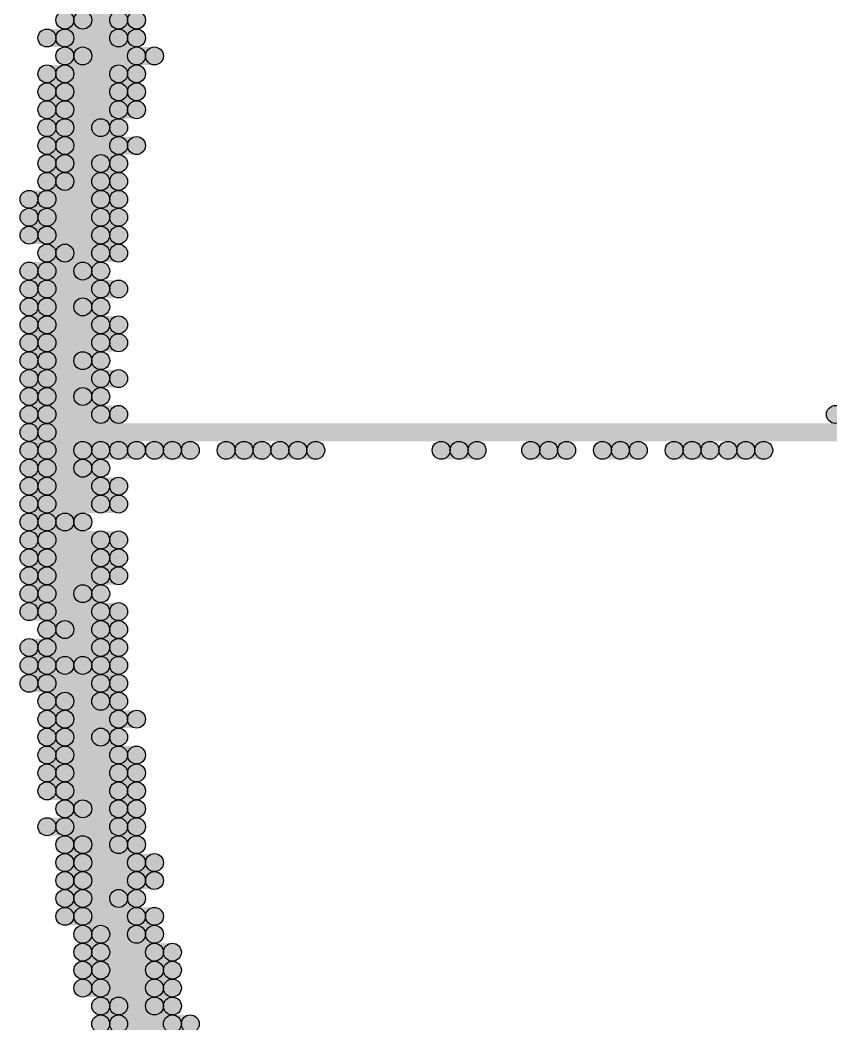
# Model space of a CAD drawing. Header units: millimetres. Extents: x 0 to 137, y 0 to 37.
# Drawn here: x 127.089 to 128.238, y 4.877 to 6.299 of the extents above; entities that cross this region are included whole.
import ezdxf

# ---------------------------------------------------------------- set-up
doc = ezdxf.new("R2010")
doc.units = ezdxf.units.MM
doc.layers.add('TopLayer', color=1, linetype='Continuous')
doc.layers.add('TopSolder', color=216, linetype='Continuous')

msp = doc.modelspace()

# ---------------------------------------------------------------- hatches: boundary and pattern name
at = {"layer": 'TopLayer'}
h = msp.add_hatch(color=1, dxfattribs=at)
edge = h.paths.add_edge_path()
edge.add_arc((127.1778, 6.2992), 0.0127, 0, 360)
for points in [[(127.1778, 6.2865), (127.1778, 6.3119), (127.254, 6.3119), (127.254, 6.2865)], [(127.1524, 6.2611), (127.1524, 6.2865), (127.254, 6.2865), (127.254, 6.2611)], [(127.1778, 6.2357), (127.1778, 6.2611), (127.2794, 6.2611), (127.2794, 6.2357)], [(127.1524, 6.2103), (127.1524, 6.2357), (127.254, 6.2357), (127.254, 6.2103)], [(127.1524, 6.1849), (127.1524, 6.2103), (127.254, 6.2103), (127.254, 6.1849)], [(127.1524, 6.1595), (127.1524, 6.1849), (127.254, 6.1849), (127.254, 6.1595)], [(127.1524, 6.1341), (127.1524, 6.1595), (127.2286, 6.1595), (127.2286, 6.1341)], [(127.1524, 6.1087), (127.1524, 6.1341), (127.254, 6.1341), (127.254, 6.1087)], [(127.1524, 6.0833), (127.1524, 6.1087), (127.2286, 6.1087), (127.2286, 6.0833)], [(127.1524, 6.0579), (127.1524, 6.0833), (127.2286, 6.0833), (127.2286, 6.0579)], [(127.127, 6.0325), (127.127, 6.0579), (127.2286, 6.0579), (127.2286, 6.0325)], [(127.127, 6.0071), (127.127, 6.0325), (127.2286, 6.0325), (127.2286, 6.0071)], [(127.127, 5.9817), (127.127, 6.0071), (127.2286, 6.0071), (127.2286, 5.9817)], [(127.1524, 5.9563), (127.1524, 5.9817), (127.2286, 5.9817), (127.2286, 5.9563)], [(127.127, 5.9309), (127.127, 5.9563), (127.2032, 5.9563), (127.2032, 5.9309)], [(127.127, 5.9055), (127.127, 5.9309), (127.2286, 5.9309), (127.2286, 5.9055)], [(127.127, 5.8801), (127.127, 5.9055), (127.2032, 5.9055), (127.2032, 5.8801)], [(127.127, 5.8547), (127.127, 5.8801), (127.2286, 5.8801), (127.2286, 5.8547)], [(127.127, 5.8293), (127.127, 5.8547), (127.2286, 5.8547), (127.2286, 5.8293)], [(127.127, 5.8039), (127.127, 5.8293), (127.2032, 5.8293), (127.2032, 5.8039)], [(127.127, 5.7785), (127.127, 5.8039), (127.2286, 5.8039), (127.2286, 5.7785)], [(127.127, 5.7531), (127.127, 5.7785), (127.2032, 5.7785), (127.2032, 5.7531)], [(127.127, 5.7277), (127.127, 5.7531), (127.2286, 5.7531), (127.2286, 5.7277)], [(127.127, 5.7023), (127.127, 5.7277), (128.6764, 5.7277), (128.6764, 5.7023)], [(127.127, 5.6769), (127.127, 5.7023), (127.2032, 5.7023), (127.2032, 5.6769)], [(127.2286, 5.6769), (127.2286, 5.7023), (127.254, 5.7023), (127.254, 5.6769)], [(127.3048, 5.6769), (127.3048, 5.7023), (127.3302, 5.7023), (127.3302, 5.6769)], [(127.4064, 5.6769), (127.4064, 5.7023), (127.4318, 5.7023), (127.4318, 5.6769)], [(127.4826, 5.6769), (127.4826, 5.7023), (127.508, 5.7023), (127.508, 5.6769)], [(127.7112, 5.6769), (127.7112, 5.7023), (127.7366, 5.7023), (127.7366, 5.6769)], [(127.8382, 5.6769), (127.8382, 5.7023), (127.8636, 5.7023), (127.8636, 5.6769)], [(127.9398, 5.6769), (127.9398, 5.7023), (127.9652, 5.7023), (127.9652, 5.6769)], [(128.0414, 5.6769), (128.0414, 5.7023), (128.0668, 5.7023), (128.0668, 5.6769)], [(128.1176, 5.6769), (128.1176, 5.7023), (128.143, 5.7023), (128.143, 5.6769)], [(127.127, 5.6515), (127.127, 5.6769), (127.2032, 5.6769), (127.2032, 5.6515)], [(127.127, 5.6261), (127.127, 5.6515), (127.2286, 5.6515), (127.2286, 5.6261)], [(127.127, 5.6007), (127.127, 5.6261), (127.2286, 5.6261), (127.2286, 5.6007)], [(127.127, 5.5753), (127.127, 5.6007), (127.1778, 5.6007), (127.1778, 5.5753)], [(127.127, 5.5499), (127.127, 5.5753), (127.2286, 5.5753), (127.2286, 5.5499)], [(127.127, 5.5245), (127.127, 5.5499), (127.2286, 5.5499), (127.2286, 5.5245)], [(127.127, 5.4991), (127.127, 5.5245), (127.2286, 5.5245), (127.2286, 5.4991)], [(127.127, 5.4737), (127.127, 5.4991), (127.2032, 5.4991), (127.2032, 5.4737)], [(127.127, 5.4483), (127.127, 5.4737), (127.2286, 5.4737), (127.2286, 5.4483)], [(127.1524, 5.4229), (127.1524, 5.4483), (127.2286, 5.4483), (127.2286, 5.4229)], [(127.127, 5.3975), (127.127, 5.4229), (127.2286, 5.4229), (127.2286, 5.3975)], [(127.127, 5.3721), (127.127, 5.3975), (127.1524, 5.3975), (127.1524, 5.3721)], [(127.1778, 5.3721), (127.1778, 5.3975), (127.2286, 5.3975), (127.2286, 5.3721)], [(127.127, 5.3467), (127.127, 5.3721), (127.2286, 5.3721), (127.2286, 5.3467)], [(127.1524, 5.3213), (127.1524, 5.3467), (127.2286, 5.3467), (127.2286, 5.3213)], [(127.1524, 5.2959), (127.1524, 5.3213), (127.254, 5.3213), (127.254, 5.2959)], [(127.1524, 5.2705), (127.1524, 5.2959), (127.2286, 5.2959), (127.2286, 5.2705)], [(127.1524, 5.2451), (127.1524, 5.2705), (127.254, 5.2705), (127.254, 5.2451)], [(127.1524, 5.2197), (127.1524, 5.2451), (127.254, 5.2451), (127.254, 5.2197)], [(127.1524, 5.1943), (127.1524, 5.2197), (127.254, 5.2197), (127.254, 5.1943)], [(127.1778, 5.1689), (127.1778, 5.1943), (127.254, 5.1943), (127.254, 5.1689)], [(127.1524, 5.1435), (127.1524, 5.1689), (127.254, 5.1689), (127.254, 5.1435)], [(127.1778, 5.1181), (127.1778, 5.1435), (127.254, 5.1435), (127.254, 5.1181)], [(127.1778, 5.0927), (127.1778, 5.1181), (127.2794, 5.1181), (127.2794, 5.0927)], [(127.1778, 5.0673), (127.1778, 5.0927), (127.2794, 5.0927), (127.2794, 5.0673)], [(127.1778, 5.0419), (127.1778, 5.0673), (127.254, 5.0673), (127.254, 5.0419)], [(127.1778, 5.0165), (127.1778, 5.0419), (127.2794, 5.0419), (127.2794, 5.0165)], [(127.2032, 4.9911), (127.2032, 5.0165), (127.2794, 5.0165), (127.2794, 4.9911)], [(127.2032, 4.9657), (127.2032, 4.9911), (127.3048, 4.9911), (127.3048, 4.9657)], [(127.2032, 4.9403), (127.2032, 4.9657), (127.3048, 4.9657), (127.3048, 4.9403)], [(127.2032, 4.9149), (127.2032, 4.9403), (127.3048, 4.9403), (127.3048, 4.9149)], [(127.2286, 4.8895), (127.2286, 4.9149), (127.3048, 4.9149), (127.3048, 4.8895)], [(127.2286, 4.8641), (127.2286, 4.8895), (127.3302, 4.8895), (127.3302, 4.8641)]]:
    msp.add_hatch(color=1, dxfattribs=at).paths.add_polyline_path(points)
h = msp.add_hatch(color=1, dxfattribs=at)
edge = h.paths.add_edge_path()
edge.add_arc((127.254, 6.2992), 0.0127, 0, 360)
h = msp.add_hatch(color=1, dxfattribs=at)
edge = h.paths.add_edge_path()
edge.add_arc((127.1524, 6.2738), 0.0127, 0, 360)
h = msp.add_hatch(color=1, dxfattribs=at)
edge = h.paths.add_edge_path()
edge.add_arc((127.254, 6.2738), 0.0127, 0, 360)
h = msp.add_hatch(color=1, dxfattribs=at)
edge = h.paths.add_edge_path()
edge.add_arc((127.1778, 6.2484), 0.0127, 0, 360)
h = msp.add_hatch(color=1, dxfattribs=at)
edge = h.paths.add_edge_path()
edge.add_arc((127.2794, 6.2484), 0.0127, 0, 360)
h = msp.add_hatch(color=1, dxfattribs=at)
edge = h.paths.add_edge_path()
edge.add_arc((127.1524, 6.223), 0.0127, 0, 360)
h = msp.add_hatch(color=1, dxfattribs=at)
edge = h.paths.add_edge_path()
edge.add_arc((127.254, 6.223), 0.0127, 0, 360)
h = msp.add_hatch(color=1, dxfattribs=at)
edge = h.paths.add_edge_path()
edge.add_arc((127.1524, 6.1976), 0.0127, 0, 360)
h = msp.add_hatch(color=1, dxfattribs=at)
edge = h.paths.add_edge_path()
edge.add_arc((127.254, 6.1976), 0.0127, 0, 360)
h = msp.add_hatch(color=1, dxfattribs=at)
edge = h.paths.add_edge_path()
edge.add_arc((127.1524, 6.1722), 0.0127, 0, 360)
h = msp.add_hatch(color=1, dxfattribs=at)
edge = h.paths.add_edge_path()
edge.add_arc((127.254, 6.1722), 0.0127, 0, 360)
h = msp.add_hatch(color=1, dxfattribs=at)
edge = h.paths.add_edge_path()
edge.add_arc((127.1524, 6.1468), 0.0127, 0, 360)
h = msp.add_hatch(color=1, dxfattribs=at)
edge = h.paths.add_edge_path()
edge.add_arc((127.2286, 6.1468), 0.0127, 0, 360)
h = msp.add_hatch(color=1, dxfattribs=at)
edge = h.paths.add_edge_path()
edge.add_arc((127.1524, 6.1214), 0.0127, 0, 360)
h = msp.add_hatch(color=1, dxfattribs=at)
edge = h.paths.add_edge_path()
edge.add_arc((127.254, 6.1214), 0.0127, 0, 360)
h = msp.add_hatch(color=1, dxfattribs=at)
edge = h.paths.add_edge_path()
edge.add_arc((127.1524, 6.096), 0.0127, 0, 360)
h = msp.add_hatch(color=1, dxfattribs=at)
edge = h.paths.add_edge_path()
edge.add_arc((127.2286, 6.096), 0.0127, 0, 360)
h = msp.add_hatch(color=1, dxfattribs=at)
edge = h.paths.add_edge_path()
edge.add_arc((127.1524, 6.0706), 0.0127, 0, 360)
h = msp.add_hatch(color=1, dxfattribs=at)
edge = h.paths.add_edge_path()
edge.add_arc((127.2286, 6.0706), 0.0127, 0, 360)
h = msp.add_hatch(color=1, dxfattribs=at)
edge = h.paths.add_edge_path()
edge.add_arc((127.127, 6.0452), 0.0127, 0, 360)
h = msp.add_hatch(color=1, dxfattribs=at)
edge = h.paths.add_edge_path()
edge.add_arc((127.2286, 6.0452), 0.0127, 0, 360)
h = msp.add_hatch(color=1, dxfattribs=at)
edge = h.paths.add_edge_path()
edge.add_arc((127.127, 6.0198), 0.0127, 0, 360)
h = msp.add_hatch(color=1, dxfattribs=at)
edge = h.paths.add_edge_path()
edge.add_arc((127.2286, 6.0198), 0.0127, 0, 360)
h = msp.add_hatch(color=1, dxfattribs=at)
edge = h.paths.add_edge_path()
edge.add_arc((127.127, 5.9944), 0.0127, 0, 360)
h = msp.add_hatch(color=1, dxfattribs=at)
edge = h.paths.add_edge_path()
edge.add_arc((127.2286, 5.9944), 0.0127, 0, 360)
h = msp.add_hatch(color=1, dxfattribs=at)
edge = h.paths.add_edge_path()
edge.add_arc((127.1524, 5.969), 0.0127, 0, 360)
h = msp.add_hatch(color=1, dxfattribs=at)
edge = h.paths.add_edge_path()
edge.add_arc((127.2286, 5.969), 0.0127, 0, 360)
h = msp.add_hatch(color=1, dxfattribs=at)
edge = h.paths.add_edge_path()
edge.add_arc((127.127, 5.9436), 0.0127, 0, 360)
h = msp.add_hatch(color=1, dxfattribs=at)
edge = h.paths.add_edge_path()
edge.add_arc((127.2032, 5.9436), 0.0127, 0, 360)
h = msp.add_hatch(color=1, dxfattribs=at)
edge = h.paths.add_edge_path()
edge.add_arc((127.127, 5.9182), 0.0127, 0, 360)
h = msp.add_hatch(color=1, dxfattribs=at)
edge = h.paths.add_edge_path()
edge.add_arc((127.2286, 5.9182), 0.0127, 0, 360)
h = msp.add_hatch(color=1, dxfattribs=at)
edge = h.paths.add_edge_path()
edge.add_arc((127.127, 5.8928), 0.0127, 0, 360)
h = msp.add_hatch(color=1, dxfattribs=at)
edge = h.paths.add_edge_path()
edge.add_arc((127.2032, 5.8928), 0.0127, 0, 360)
h = msp.add_hatch(color=1, dxfattribs=at)
edge = h.paths.add_edge_path()
edge.add_arc((127.127, 5.8674), 0.0127, 0, 360)
h = msp.add_hatch(color=1, dxfattribs=at)
edge = h.paths.add_edge_path()
edge.add_arc((127.2286, 5.8674), 0.0127, 0, 360)
h = msp.add_hatch(color=1, dxfattribs=at)
edge = h.paths.add_edge_path()
edge.add_arc((127.127, 5.842), 0.0127, 0, 360)
h = msp.add_hatch(color=1, dxfattribs=at)
edge = h.paths.add_edge_path()
edge.add_arc((127.2286, 5.842), 0.0127, 0, 360)
h = msp.add_hatch(color=1, dxfattribs=at)
edge = h.paths.add_edge_path()
edge.add_arc((127.127, 5.8166), 0.0127, 0, 360)
h = msp.add_hatch(color=1, dxfattribs=at)
edge = h.paths.add_edge_path()
edge.add_arc((127.2032, 5.8166), 0.0127, 0, 360)
h = msp.add_hatch(color=1, dxfattribs=at)
edge = h.paths.add_edge_path()
edge.add_arc((127.127, 5.7912), 0.0127, 0, 360)
h = msp.add_hatch(color=1, dxfattribs=at)
edge = h.paths.add_edge_path()
edge.add_arc((127.2286, 5.7912), 0.0127, 0, 360)
h = msp.add_hatch(color=1, dxfattribs=at)
edge = h.paths.add_edge_path()
edge.add_arc((127.127, 5.7658), 0.0127, 0, 360)
h = msp.add_hatch(color=1, dxfattribs=at)
edge = h.paths.add_edge_path()
edge.add_arc((127.2032, 5.7658), 0.0127, 0, 360)
h = msp.add_hatch(color=1, dxfattribs=at)
edge = h.paths.add_edge_path()
edge.add_arc((127.127, 5.7404), 0.0127, 0, 360)
h = msp.add_hatch(color=1, dxfattribs=at)
edge = h.paths.add_edge_path()
edge.add_arc((127.2286, 5.7404), 0.0127, 0, 360)
h = msp.add_hatch(color=1, dxfattribs=at)
edge = h.paths.add_edge_path()
edge.add_arc((127.127, 5.715), 0.0127, 0, 360)
h = msp.add_hatch(color=1, dxfattribs=at)
edge = h.paths.add_edge_path()
edge.add_arc((127.127, 5.6896), 0.0127, 0, 360)
h = msp.add_hatch(color=1, dxfattribs=at)
edge = h.paths.add_edge_path()
edge.add_arc((127.2032, 5.6896), 0.0127, 0, 360)
h = msp.add_hatch(color=1, dxfattribs=at)
edge = h.paths.add_edge_path()
edge.add_arc((127.2286, 5.6896), 0.0127, 0, 360)
h = msp.add_hatch(color=1, dxfattribs=at)
edge = h.paths.add_edge_path()
edge.add_arc((127.254, 5.6896), 0.0127, 0, 360)
h = msp.add_hatch(color=1, dxfattribs=at)
edge = h.paths.add_edge_path()
edge.add_arc((127.3048, 5.6896), 0.0127, 0, 360)
h = msp.add_hatch(color=1, dxfattribs=at)
edge = h.paths.add_edge_path()
edge.add_arc((127.3302, 5.6896), 0.0127, 0, 360)
h = msp.add_hatch(color=1, dxfattribs=at)
edge = h.paths.add_edge_path()
edge.add_arc((127.4064, 5.6896), 0.0127, 0, 360)
h = msp.add_hatch(color=1, dxfattribs=at)
edge = h.paths.add_edge_path()
edge.add_arc((127.4318, 5.6896), 0.0127, 0, 360)
h = msp.add_hatch(color=1, dxfattribs=at)
edge = h.paths.add_edge_path()
edge.add_arc((127.4826, 5.6896), 0.0127, 0, 360)
h = msp.add_hatch(color=1, dxfattribs=at)
edge = h.paths.add_edge_path()
edge.add_arc((127.508, 5.6896), 0.0127, 0, 360)
h = msp.add_hatch(color=1, dxfattribs=at)
edge = h.paths.add_edge_path()
edge.add_arc((127.7112, 5.6896), 0.0127, 0, 360)
h = msp.add_hatch(color=1, dxfattribs=at)
edge = h.paths.add_edge_path()
edge.add_arc((127.7366, 5.6896), 0.0127, 0, 360)
h = msp.add_hatch(color=1, dxfattribs=at)
edge = h.paths.add_edge_path()
edge.add_arc((127.8382, 5.6896), 0.0127, 0, 360)
h = msp.add_hatch(color=1, dxfattribs=at)
edge = h.paths.add_edge_path()
edge.add_arc((127.8636, 5.6896), 0.0127, 0, 360)
h = msp.add_hatch(color=1, dxfattribs=at)
edge = h.paths.add_edge_path()
edge.add_arc((127.9398, 5.6896), 0.0127, 0, 360)
h = msp.add_hatch(color=1, dxfattribs=at)
edge = h.paths.add_edge_path()
edge.add_arc((127.9652, 5.6896), 0.0127, 0, 360)
h = msp.add_hatch(color=1, dxfattribs=at)
edge = h.paths.add_edge_path()
edge.add_arc((128.0414, 5.6896), 0.0127, 0, 360)
h = msp.add_hatch(color=1, dxfattribs=at)
edge = h.paths.add_edge_path()
edge.add_arc((128.0668, 5.6896), 0.0127, 0, 360)
h = msp.add_hatch(color=1, dxfattribs=at)
edge = h.paths.add_edge_path()
edge.add_arc((128.1176, 5.6896), 0.0127, 0, 360)
h = msp.add_hatch(color=1, dxfattribs=at)
edge = h.paths.add_edge_path()
edge.add_arc((128.143, 5.6896), 0.0127, 0, 360)
h = msp.add_hatch(color=1, dxfattribs=at)
edge = h.paths.add_edge_path()
edge.add_arc((127.127, 5.6642), 0.0127, 0, 360)
h = msp.add_hatch(color=1, dxfattribs=at)
edge = h.paths.add_edge_path()
edge.add_arc((127.2032, 5.6642), 0.0127, 0, 360)
h = msp.add_hatch(color=1, dxfattribs=at)
edge = h.paths.add_edge_path()
edge.add_arc((127.127, 5.6388), 0.0127, 0, 360)
h = msp.add_hatch(color=1, dxfattribs=at)
edge = h.paths.add_edge_path()
edge.add_arc((127.2286, 5.6388), 0.0127, 0, 360)
h = msp.add_hatch(color=1, dxfattribs=at)
edge = h.paths.add_edge_path()
edge.add_arc((127.127, 5.6134), 0.0127, 0, 360)
h = msp.add_hatch(color=1, dxfattribs=at)
edge = h.paths.add_edge_path()
edge.add_arc((127.2286, 5.6134), 0.0127, 0, 360)
h = msp.add_hatch(color=1, dxfattribs=at)
edge = h.paths.add_edge_path()
edge.add_arc((127.127, 5.588), 0.0127, 0, 360)
h = msp.add_hatch(color=1, dxfattribs=at)
edge = h.paths.add_edge_path()
edge.add_arc((127.1778, 5.588), 0.0127, 0, 360)
h = msp.add_hatch(color=1, dxfattribs=at)
edge = h.paths.add_edge_path()
edge.add_arc((127.127, 5.5626), 0.0127, 0, 360)
h = msp.add_hatch(color=1, dxfattribs=at)
edge = h.paths.add_edge_path()
edge.add_arc((127.2286, 5.5626), 0.0127, 0, 360)
h = msp.add_hatch(color=1, dxfattribs=at)
edge = h.paths.add_edge_path()
edge.add_arc((127.127, 5.5372), 0.0127, 0, 360)
h = msp.add_hatch(color=1, dxfattribs=at)
edge = h.paths.add_edge_path()
edge.add_arc((127.2286, 5.5372), 0.0127, 0, 360)
h = msp.add_hatch(color=1, dxfattribs=at)
edge = h.paths.add_edge_path()
edge.add_arc((127.127, 5.5118), 0.0127, 0, 360)
h = msp.add_hatch(color=1, dxfattribs=at)
edge = h.paths.add_edge_path()
edge.add_arc((127.2286, 5.5118), 0.0127, 0, 360)
h = msp.add_hatch(color=1, dxfattribs=at)
edge = h.paths.add_edge_path()
edge.add_arc((127.127, 5.4864), 0.0127, 0, 360)
h = msp.add_hatch(color=1, dxfattribs=at)
edge = h.paths.add_edge_path()
edge.add_arc((127.2032, 5.4864), 0.0127, 0, 360)
h = msp.add_hatch(color=1, dxfattribs=at)
edge = h.paths.add_edge_path()
edge.add_arc((127.127, 5.461), 0.0127, 0, 360)
h = msp.add_hatch(color=1, dxfattribs=at)
edge = h.paths.add_edge_path()
edge.add_arc((127.2286, 5.461), 0.0127, 0, 360)
h = msp.add_hatch(color=1, dxfattribs=at)
edge = h.paths.add_edge_path()
edge.add_arc((127.1524, 5.4356), 0.0127, 0, 360)
h = msp.add_hatch(color=1, dxfattribs=at)
edge = h.paths.add_edge_path()
edge.add_arc((127.2286, 5.4356), 0.0127, 0, 360)
h = msp.add_hatch(color=1, dxfattribs=at)
edge = h.paths.add_edge_path()
edge.add_arc((127.127, 5.4102), 0.0127, 0, 360)
h = msp.add_hatch(color=1, dxfattribs=at)
edge = h.paths.add_edge_path()
edge.add_arc((127.2286, 5.4102), 0.0127, 0, 360)
h = msp.add_hatch(color=1, dxfattribs=at)
edge = h.paths.add_edge_path()
edge.add_arc((127.127, 5.3848), 0.0127, 0, 360)
h = msp.add_hatch(color=1, dxfattribs=at)
edge = h.paths.add_edge_path()
edge.add_arc((127.1524, 5.3848), 0.0127, 0, 360)
h = msp.add_hatch(color=1, dxfattribs=at)
edge = h.paths.add_edge_path()
edge.add_arc((127.1778, 5.3848), 0.0127, 0, 360)
h = msp.add_hatch(color=1, dxfattribs=at)
edge = h.paths.add_edge_path()
edge.add_arc((127.2286, 5.3848), 0.0127, 0, 360)
h = msp.add_hatch(color=1, dxfattribs=at)
edge = h.paths.add_edge_path()
edge.add_arc((127.127, 5.3594), 0.0127, 0, 360)
h = msp.add_hatch(color=1, dxfattribs=at)
edge = h.paths.add_edge_path()
edge.add_arc((127.2286, 5.3594), 0.0127, 0, 360)
h = msp.add_hatch(color=1, dxfattribs=at)
edge = h.paths.add_edge_path()
edge.add_arc((127.1524, 5.334), 0.0127, 0, 360)
h = msp.add_hatch(color=1, dxfattribs=at)
edge = h.paths.add_edge_path()
edge.add_arc((127.2286, 5.334), 0.0127, 0, 360)
h = msp.add_hatch(color=1, dxfattribs=at)
edge = h.paths.add_edge_path()
edge.add_arc((127.1524, 5.3086), 0.0127, 0, 360)
h = msp.add_hatch(color=1, dxfattribs=at)
edge = h.paths.add_edge_path()
edge.add_arc((127.254, 5.3086), 0.0127, 0, 360)
h = msp.add_hatch(color=1, dxfattribs=at)
edge = h.paths.add_edge_path()
edge.add_arc((127.1524, 5.2832), 0.0127, 0, 360)
h = msp.add_hatch(color=1, dxfattribs=at)
edge = h.paths.add_edge_path()
edge.add_arc((127.2286, 5.2832), 0.0127, 0, 360)
h = msp.add_hatch(color=1, dxfattribs=at)
edge = h.paths.add_edge_path()
edge.add_arc((127.1524, 5.2578), 0.0127, 0, 360)
h = msp.add_hatch(color=1, dxfattribs=at)
edge = h.paths.add_edge_path()
edge.add_arc((127.254, 5.2578), 0.0127, 0, 360)
h = msp.add_hatch(color=1, dxfattribs=at)
edge = h.paths.add_edge_path()
edge.add_arc((127.1524, 5.2324), 0.0127, 0, 360)
h = msp.add_hatch(color=1, dxfattribs=at)
edge = h.paths.add_edge_path()
edge.add_arc((127.254, 5.2324), 0.0127, 0, 360)
h = msp.add_hatch(color=1, dxfattribs=at)
edge = h.paths.add_edge_path()
edge.add_arc((127.1524, 5.207), 0.0127, 0, 360)
h = msp.add_hatch(color=1, dxfattribs=at)
edge = h.paths.add_edge_path()
edge.add_arc((127.254, 5.207), 0.0127, 0, 360)
h = msp.add_hatch(color=1, dxfattribs=at)
edge = h.paths.add_edge_path()
edge.add_arc((127.1778, 5.1816), 0.0127, 0, 360)
h = msp.add_hatch(color=1, dxfattribs=at)
edge = h.paths.add_edge_path()
edge.add_arc((127.254, 5.1816), 0.0127, 0, 360)
h = msp.add_hatch(color=1, dxfattribs=at)
edge = h.paths.add_edge_path()
edge.add_arc((127.1524, 5.1562), 0.0127, 0, 360)
h = msp.add_hatch(color=1, dxfattribs=at)
edge = h.paths.add_edge_path()
edge.add_arc((127.254, 5.1562), 0.0127, 0, 360)
h = msp.add_hatch(color=1, dxfattribs=at)
edge = h.paths.add_edge_path()
edge.add_arc((127.1778, 5.1308), 0.0127, 0, 360)
h = msp.add_hatch(color=1, dxfattribs=at)
edge = h.paths.add_edge_path()
edge.add_arc((127.254, 5.1308), 0.0127, 0, 360)
h = msp.add_hatch(color=1, dxfattribs=at)
edge = h.paths.add_edge_path()
edge.add_arc((127.1778, 5.1054), 0.0127, 0, 360)
h = msp.add_hatch(color=1, dxfattribs=at)
edge = h.paths.add_edge_path()
edge.add_arc((127.2794, 5.1054), 0.0127, 0, 360)
h = msp.add_hatch(color=1, dxfattribs=at)
edge = h.paths.add_edge_path()
edge.add_arc((127.1778, 5.08), 0.0127, 0, 360)
h = msp.add_hatch(color=1, dxfattribs=at)
edge = h.paths.add_edge_path()
edge.add_arc((127.2794, 5.08), 0.0127, 0, 360)
h = msp.add_hatch(color=1, dxfattribs=at)
edge = h.paths.add_edge_path()
edge.add_arc((127.1778, 5.0546), 0.0127, 0, 360)
h = msp.add_hatch(color=1, dxfattribs=at)
edge = h.paths.add_edge_path()
edge.add_arc((127.254, 5.0546), 0.0127, 0, 360)
h = msp.add_hatch(color=1, dxfattribs=at)
edge = h.paths.add_edge_path()
edge.add_arc((127.1778, 5.0292), 0.0127, 0, 360)
h = msp.add_hatch(color=1, dxfattribs=at)
edge = h.paths.add_edge_path()
edge.add_arc((127.2794, 5.0292), 0.0127, 0, 360)
h = msp.add_hatch(color=1, dxfattribs=at)
edge = h.paths.add_edge_path()
edge.add_arc((127.2032, 5.0038), 0.0127, 0, 360)
h = msp.add_hatch(color=1, dxfattribs=at)
edge = h.paths.add_edge_path()
edge.add_arc((127.2794, 5.0038), 0.0127, 0, 360)
h = msp.add_hatch(color=1, dxfattribs=at)
edge = h.paths.add_edge_path()
edge.add_arc((127.2032, 4.9784), 0.0127, 0, 360)
h = msp.add_hatch(color=1, dxfattribs=at)
edge = h.paths.add_edge_path()
edge.add_arc((127.3048, 4.9784), 0.0127, 0, 360)
h = msp.add_hatch(color=1, dxfattribs=at)
edge = h.paths.add_edge_path()
edge.add_arc((127.2032, 4.953), 0.0127, 0, 360)
h = msp.add_hatch(color=1, dxfattribs=at)
edge = h.paths.add_edge_path()
edge.add_arc((127.3048, 4.953), 0.0127, 0, 360)
h = msp.add_hatch(color=1, dxfattribs=at)
edge = h.paths.add_edge_path()
edge.add_arc((127.2032, 4.9276), 0.0127, 0, 360)
h = msp.add_hatch(color=1, dxfattribs=at)
edge = h.paths.add_edge_path()
edge.add_arc((127.3048, 4.9276), 0.0127, 0, 360)
h = msp.add_hatch(color=1, dxfattribs=at)
edge = h.paths.add_edge_path()
edge.add_arc((127.2286, 4.9022), 0.0127, 0, 360)
h = msp.add_hatch(color=1, dxfattribs=at)
edge = h.paths.add_edge_path()
edge.add_arc((127.3048, 4.9022), 0.0127, 0, 360)
h = msp.add_hatch(color=1, dxfattribs=at)
edge = h.paths.add_edge_path()
edge.add_arc((127.2286, 4.8768), 0.0127, 0, 360)
h = msp.add_hatch(color=1, dxfattribs=at)
edge = h.paths.add_edge_path()
edge.add_arc((127.3302, 4.8768), 0.0127, 0, 360)
at = {"layer": 'TopSolder'}
h = msp.add_hatch(color=216, dxfattribs=at)
edge = h.paths.add_edge_path()
edge.add_arc((127.1524, 6.2992), 0.0127, 0, 360)
for points in [[(127.1524, 6.2865), (127.1524, 6.3119), (127.2286, 6.3119), (127.2286, 6.2865)], [(127.127, 6.2611), (127.127, 6.2865), (127.2286, 6.2865), (127.2286, 6.2611)], [(127.1524, 6.2357), (127.1524, 6.2611), (127.254, 6.2611), (127.254, 6.2357)], [(127.127, 6.2103), (127.127, 6.2357), (127.2286, 6.2357), (127.2286, 6.2103)], [(127.127, 6.1849), (127.127, 6.2103), (127.2286, 6.2103), (127.2286, 6.1849)], [(127.127, 6.1595), (127.127, 6.1849), (127.2286, 6.1849), (127.2286, 6.1595)], [(127.127, 6.1341), (127.127, 6.1595), (127.2032, 6.1595), (127.2032, 6.1341)], [(127.127, 6.1087), (127.127, 6.1341), (127.2286, 6.1341), (127.2286, 6.1087)], [(127.127, 6.0833), (127.127, 6.1087), (127.2032, 6.1087), (127.2032, 6.0833)], [(127.127, 6.0579), (127.127, 6.0833), (127.2032, 6.0833), (127.2032, 6.0579)], [(127.1016, 6.0325), (127.1016, 6.0579), (127.2032, 6.0579), (127.2032, 6.0325)], [(127.1016, 6.0071), (127.1016, 6.0325), (127.2032, 6.0325), (127.2032, 6.0071)], [(127.1016, 5.9817), (127.1016, 6.0071), (127.2032, 6.0071), (127.2032, 5.9817)], [(127.127, 5.9563), (127.127, 5.9817), (127.2032, 5.9817), (127.2032, 5.9563)], [(127.1016, 5.9309), (127.1016, 5.9563), (127.1778, 5.9563), (127.1778, 5.9309)], [(127.1016, 5.9055), (127.1016, 5.9309), (127.2032, 5.9309), (127.2032, 5.9055)], [(127.1016, 5.8801), (127.1016, 5.9055), (127.1778, 5.9055), (127.1778, 5.8801)], [(127.1016, 5.8547), (127.1016, 5.8801), (127.2032, 5.8801), (127.2032, 5.8547)], [(127.1016, 5.8293), (127.1016, 5.8547), (127.2032, 5.8547), (127.2032, 5.8293)], [(127.1016, 5.8039), (127.1016, 5.8293), (127.1778, 5.8293), (127.1778, 5.8039)], [(127.1016, 5.7785), (127.1016, 5.8039), (127.2032, 5.8039), (127.2032, 5.7785)], [(127.1016, 5.7531), (127.1016, 5.7785), (127.1778, 5.7785), (127.1778, 5.7531)], [(127.1016, 5.7277), (127.1016, 5.7531), (127.2032, 5.7531), (127.2032, 5.7277)], [(127.1016, 5.7023), (127.1016, 5.7277), (128.651, 5.7277), (128.651, 5.7023)], [(127.1016, 5.6769), (127.1016, 5.7023), (127.1778, 5.7023), (127.1778, 5.6769)], [(127.2032, 5.6769), (127.2032, 5.7023), (127.2286, 5.7023), (127.2286, 5.6769)], [(127.2794, 5.6769), (127.2794, 5.7023), (127.3048, 5.7023), (127.3048, 5.6769)], [(127.381, 5.6769), (127.381, 5.7023), (127.4064, 5.7023), (127.4064, 5.6769)], [(127.4572, 5.6769), (127.4572, 5.7023), (127.4826, 5.7023), (127.4826, 5.6769)], [(127.6858, 5.6769), (127.6858, 5.7023), (127.7112, 5.7023), (127.7112, 5.6769)], [(127.8128, 5.6769), (127.8128, 5.7023), (127.8382, 5.7023), (127.8382, 5.6769)], [(127.9144, 5.6769), (127.9144, 5.7023), (127.9398, 5.7023), (127.9398, 5.6769)], [(128.016, 5.6769), (128.016, 5.7023), (128.0414, 5.7023), (128.0414, 5.6769)], [(128.0922, 5.6769), (128.0922, 5.7023), (128.1176, 5.7023), (128.1176, 5.6769)], [(127.1016, 5.6515), (127.1016, 5.6769), (127.1778, 5.6769), (127.1778, 5.6515)], [(127.1016, 5.6261), (127.1016, 5.6515), (127.2032, 5.6515), (127.2032, 5.6261)], [(127.1016, 5.6007), (127.1016, 5.6261), (127.2032, 5.6261), (127.2032, 5.6007)], [(127.1016, 5.5753), (127.1016, 5.6007), (127.1524, 5.6007), (127.1524, 5.5753)], [(127.1016, 5.5499), (127.1016, 5.5753), (127.2032, 5.5753), (127.2032, 5.5499)], [(127.1016, 5.5245), (127.1016, 5.5499), (127.2032, 5.5499), (127.2032, 5.5245)], [(127.1016, 5.4991), (127.1016, 5.5245), (127.2032, 5.5245), (127.2032, 5.4991)], [(127.1016, 5.4737), (127.1016, 5.4991), (127.1778, 5.4991), (127.1778, 5.4737)], [(127.1016, 5.4483), (127.1016, 5.4737), (127.2032, 5.4737), (127.2032, 5.4483)], [(127.127, 5.4229), (127.127, 5.4483), (127.2032, 5.4483), (127.2032, 5.4229)], [(127.1016, 5.3975), (127.1016, 5.4229), (127.2032, 5.4229), (127.2032, 5.3975)], [(127.1016, 5.3721), (127.1016, 5.3975), (127.127, 5.3975), (127.127, 5.3721)], [(127.1524, 5.3721), (127.1524, 5.3975), (127.2032, 5.3975), (127.2032, 5.3721)], [(127.1016, 5.3467), (127.1016, 5.3721), (127.2032, 5.3721), (127.2032, 5.3467)], [(127.127, 5.3213), (127.127, 5.3467), (127.2032, 5.3467), (127.2032, 5.3213)], [(127.127, 5.2959), (127.127, 5.3213), (127.2286, 5.3213), (127.2286, 5.2959)], [(127.127, 5.2705), (127.127, 5.2959), (127.2032, 5.2959), (127.2032, 5.2705)], [(127.127, 5.2451), (127.127, 5.2705), (127.2286, 5.2705), (127.2286, 5.2451)], [(127.127, 5.2197), (127.127, 5.2451), (127.2286, 5.2451), (127.2286, 5.2197)], [(127.127, 5.1943), (127.127, 5.2197), (127.2286, 5.2197), (127.2286, 5.1943)], [(127.1524, 5.1689), (127.1524, 5.1943), (127.2286, 5.1943), (127.2286, 5.1689)], [(127.127, 5.1435), (127.127, 5.1689), (127.2286, 5.1689), (127.2286, 5.1435)], [(127.1524, 5.1181), (127.1524, 5.1435), (127.2286, 5.1435), (127.2286, 5.1181)], [(127.1524, 5.0927), (127.1524, 5.1181), (127.254, 5.1181), (127.254, 5.0927)], [(127.1524, 5.0673), (127.1524, 5.0927), (127.254, 5.0927), (127.254, 5.0673)], [(127.1524, 5.0419), (127.1524, 5.0673), (127.2286, 5.0673), (127.2286, 5.0419)], [(127.1524, 5.0165), (127.1524, 5.0419), (127.254, 5.0419), (127.254, 5.0165)], [(127.1778, 4.9911), (127.1778, 5.0165), (127.254, 5.0165), (127.254, 4.9911)], [(127.1778, 4.9657), (127.1778, 4.9911), (127.2794, 4.9911), (127.2794, 4.9657)], [(127.1778, 4.9403), (127.1778, 4.9657), (127.2794, 4.9657), (127.2794, 4.9403)], [(127.1778, 4.9149), (127.1778, 4.9403), (127.2794, 4.9403), (127.2794, 4.9149)], [(127.2032, 4.8895), (127.2032, 4.9149), (127.2794, 4.9149), (127.2794, 4.8895)], [(127.2032, 4.8641), (127.2032, 4.8895), (127.3048, 4.8895), (127.3048, 4.8641)]]:
    msp.add_hatch(color=216, dxfattribs=at).paths.add_polyline_path(points)
h = msp.add_hatch(color=216, dxfattribs=at)
edge = h.paths.add_edge_path()
edge.add_arc((127.2286, 6.2992), 0.0127, 0, 360)
h = msp.add_hatch(color=216, dxfattribs=at)
edge = h.paths.add_edge_path()
edge.add_arc((127.127, 6.2738), 0.0127, 0, 360)
h = msp.add_hatch(color=216, dxfattribs=at)
edge = h.paths.add_edge_path()
edge.add_arc((127.2286, 6.2738), 0.0127, 0, 360)
h = msp.add_hatch(color=216, dxfattribs=at)
edge = h.paths.add_edge_path()
edge.add_arc((127.1524, 6.2484), 0.0127, 0, 360)
h = msp.add_hatch(color=216, dxfattribs=at)
edge = h.paths.add_edge_path()
edge.add_arc((127.254, 6.2484), 0.0127, 0, 360)
h = msp.add_hatch(color=216, dxfattribs=at)
edge = h.paths.add_edge_path()
edge.add_arc((127.127, 6.223), 0.0127, 0, 360)
h = msp.add_hatch(color=216, dxfattribs=at)
edge = h.paths.add_edge_path()
edge.add_arc((127.2286, 6.223), 0.0127, 0, 360)
h = msp.add_hatch(color=216, dxfattribs=at)
edge = h.paths.add_edge_path()
edge.add_arc((127.127, 6.1976), 0.0127, 0, 360)
h = msp.add_hatch(color=216, dxfattribs=at)
edge = h.paths.add_edge_path()
edge.add_arc((127.2286, 6.1976), 0.0127, 0, 360)
h = msp.add_hatch(color=216, dxfattribs=at)
edge = h.paths.add_edge_path()
edge.add_arc((127.127, 6.1722), 0.0127, 0, 360)
h = msp.add_hatch(color=216, dxfattribs=at)
edge = h.paths.add_edge_path()
edge.add_arc((127.2286, 6.1722), 0.0127, 0, 360)
h = msp.add_hatch(color=216, dxfattribs=at)
edge = h.paths.add_edge_path()
edge.add_arc((127.127, 6.1468), 0.0127, 0, 360)
h = msp.add_hatch(color=216, dxfattribs=at)
edge = h.paths.add_edge_path()
edge.add_arc((127.2032, 6.1468), 0.0127, 0, 360)
h = msp.add_hatch(color=216, dxfattribs=at)
edge = h.paths.add_edge_path()
edge.add_arc((127.127, 6.1214), 0.0127, 0, 360)
h = msp.add_hatch(color=216, dxfattribs=at)
edge = h.paths.add_edge_path()
edge.add_arc((127.2286, 6.1214), 0.0127, 0, 360)
h = msp.add_hatch(color=216, dxfattribs=at)
edge = h.paths.add_edge_path()
edge.add_arc((127.127, 6.096), 0.0127, 0, 360)
h = msp.add_hatch(color=216, dxfattribs=at)
edge = h.paths.add_edge_path()
edge.add_arc((127.2032, 6.096), 0.0127, 0, 360)
h = msp.add_hatch(color=216, dxfattribs=at)
edge = h.paths.add_edge_path()
edge.add_arc((127.127, 6.0706), 0.0127, 0, 360)
h = msp.add_hatch(color=216, dxfattribs=at)
edge = h.paths.add_edge_path()
edge.add_arc((127.2032, 6.0706), 0.0127, 0, 360)
h = msp.add_hatch(color=216, dxfattribs=at)
edge = h.paths.add_edge_path()
edge.add_arc((127.1016, 6.0452), 0.0127, 0, 360)
h = msp.add_hatch(color=216, dxfattribs=at)
edge = h.paths.add_edge_path()
edge.add_arc((127.2032, 6.0452), 0.0127, 0, 360)
h = msp.add_hatch(color=216, dxfattribs=at)
edge = h.paths.add_edge_path()
edge.add_arc((127.1016, 6.0198), 0.0127, 0, 360)
h = msp.add_hatch(color=216, dxfattribs=at)
edge = h.paths.add_edge_path()
edge.add_arc((127.2032, 6.0198), 0.0127, 0, 360)
h = msp.add_hatch(color=216, dxfattribs=at)
edge = h.paths.add_edge_path()
edge.add_arc((127.1016, 5.9944), 0.0127, 0, 360)
h = msp.add_hatch(color=216, dxfattribs=at)
edge = h.paths.add_edge_path()
edge.add_arc((127.2032, 5.9944), 0.0127, 0, 360)
h = msp.add_hatch(color=216, dxfattribs=at)
edge = h.paths.add_edge_path()
edge.add_arc((127.127, 5.969), 0.0127, 0, 360)
h = msp.add_hatch(color=216, dxfattribs=at)
edge = h.paths.add_edge_path()
edge.add_arc((127.2032, 5.969), 0.0127, 0, 360)
h = msp.add_hatch(color=216, dxfattribs=at)
edge = h.paths.add_edge_path()
edge.add_arc((127.1016, 5.9436), 0.0127, 0, 360)
h = msp.add_hatch(color=216, dxfattribs=at)
edge = h.paths.add_edge_path()
edge.add_arc((127.1778, 5.9436), 0.0127, 0, 360)
h = msp.add_hatch(color=216, dxfattribs=at)
edge = h.paths.add_edge_path()
edge.add_arc((127.1016, 5.9182), 0.0127, 0, 360)
h = msp.add_hatch(color=216, dxfattribs=at)
edge = h.paths.add_edge_path()
edge.add_arc((127.2032, 5.9182), 0.0127, 0, 360)
h = msp.add_hatch(color=216, dxfattribs=at)
edge = h.paths.add_edge_path()
edge.add_arc((127.1016, 5.8928), 0.0127, 0, 360)
h = msp.add_hatch(color=216, dxfattribs=at)
edge = h.paths.add_edge_path()
edge.add_arc((127.1778, 5.8928), 0.0127, 0, 360)
h = msp.add_hatch(color=216, dxfattribs=at)
edge = h.paths.add_edge_path()
edge.add_arc((127.1016, 5.8674), 0.0127, 0, 360)
h = msp.add_hatch(color=216, dxfattribs=at)
edge = h.paths.add_edge_path()
edge.add_arc((127.2032, 5.8674), 0.0127, 0, 360)
h = msp.add_hatch(color=216, dxfattribs=at)
edge = h.paths.add_edge_path()
edge.add_arc((127.1016, 5.842), 0.0127, 0, 360)
h = msp.add_hatch(color=216, dxfattribs=at)
edge = h.paths.add_edge_path()
edge.add_arc((127.2032, 5.842), 0.0127, 0, 360)
h = msp.add_hatch(color=216, dxfattribs=at)
edge = h.paths.add_edge_path()
edge.add_arc((127.1016, 5.8166), 0.0127, 0, 360)
h = msp.add_hatch(color=216, dxfattribs=at)
edge = h.paths.add_edge_path()
edge.add_arc((127.1778, 5.8166), 0.0127, 0, 360)
h = msp.add_hatch(color=216, dxfattribs=at)
edge = h.paths.add_edge_path()
edge.add_arc((127.1016, 5.7912), 0.0127, 0, 360)
h = msp.add_hatch(color=216, dxfattribs=at)
edge = h.paths.add_edge_path()
edge.add_arc((127.2032, 5.7912), 0.0127, 0, 360)
h = msp.add_hatch(color=216, dxfattribs=at)
edge = h.paths.add_edge_path()
edge.add_arc((127.1016, 5.7658), 0.0127, 0, 360)
h = msp.add_hatch(color=216, dxfattribs=at)
edge = h.paths.add_edge_path()
edge.add_arc((127.1778, 5.7658), 0.0127, 0, 360)
h = msp.add_hatch(color=216, dxfattribs=at)
edge = h.paths.add_edge_path()
edge.add_arc((127.1016, 5.7404), 0.0127, 0, 360)
h = msp.add_hatch(color=216, dxfattribs=at)
edge = h.paths.add_edge_path()
edge.add_arc((127.2032, 5.7404), 0.0127, 0, 360)
h = msp.add_hatch(color=216, dxfattribs=at)
edge = h.paths.add_edge_path()
edge.add_arc((128.2446, 5.7404), 0.0127, 0, 360)
h = msp.add_hatch(color=216, dxfattribs=at)
edge = h.paths.add_edge_path()
edge.add_arc((127.1016, 5.715), 0.0127, 0, 360)
h = msp.add_hatch(color=216, dxfattribs=at)
edge = h.paths.add_edge_path()
edge.add_arc((127.1016, 5.6896), 0.0127, 0, 360)
h = msp.add_hatch(color=216, dxfattribs=at)
edge = h.paths.add_edge_path()
edge.add_arc((127.1778, 5.6896), 0.0127, 0, 360)
h = msp.add_hatch(color=216, dxfattribs=at)
edge = h.paths.add_edge_path()
edge.add_arc((127.2032, 5.6896), 0.0127, 0, 360)
h = msp.add_hatch(color=216, dxfattribs=at)
edge = h.paths.add_edge_path()
edge.add_arc((127.2286, 5.6896), 0.0127, 0, 360)
h = msp.add_hatch(color=216, dxfattribs=at)
edge = h.paths.add_edge_path()
edge.add_arc((127.2794, 5.6896), 0.0127, 0, 360)
h = msp.add_hatch(color=216, dxfattribs=at)
edge = h.paths.add_edge_path()
edge.add_arc((127.3048, 5.6896), 0.0127, 0, 360)
h = msp.add_hatch(color=216, dxfattribs=at)
edge = h.paths.add_edge_path()
edge.add_arc((127.381, 5.6896), 0.0127, 0, 360)
h = msp.add_hatch(color=216, dxfattribs=at)
edge = h.paths.add_edge_path()
edge.add_arc((127.4064, 5.6896), 0.0127, 0, 360)
h = msp.add_hatch(color=216, dxfattribs=at)
edge = h.paths.add_edge_path()
edge.add_arc((127.4572, 5.6896), 0.0127, 0, 360)
h = msp.add_hatch(color=216, dxfattribs=at)
edge = h.paths.add_edge_path()
edge.add_arc((127.4826, 5.6896), 0.0127, 0, 360)
h = msp.add_hatch(color=216, dxfattribs=at)
edge = h.paths.add_edge_path()
edge.add_arc((127.6858, 5.6896), 0.0127, 0, 360)
h = msp.add_hatch(color=216, dxfattribs=at)
edge = h.paths.add_edge_path()
edge.add_arc((127.7112, 5.6896), 0.0127, 0, 360)
h = msp.add_hatch(color=216, dxfattribs=at)
edge = h.paths.add_edge_path()
edge.add_arc((127.8128, 5.6896), 0.0127, 0, 360)
h = msp.add_hatch(color=216, dxfattribs=at)
edge = h.paths.add_edge_path()
edge.add_arc((127.8382, 5.6896), 0.0127, 0, 360)
h = msp.add_hatch(color=216, dxfattribs=at)
edge = h.paths.add_edge_path()
edge.add_arc((127.9144, 5.6896), 0.0127, 0, 360)
h = msp.add_hatch(color=216, dxfattribs=at)
edge = h.paths.add_edge_path()
edge.add_arc((127.9398, 5.6896), 0.0127, 0, 360)
h = msp.add_hatch(color=216, dxfattribs=at)
edge = h.paths.add_edge_path()
edge.add_arc((128.016, 5.6896), 0.0127, 0, 360)
h = msp.add_hatch(color=216, dxfattribs=at)
edge = h.paths.add_edge_path()
edge.add_arc((128.0414, 5.6896), 0.0127, 0, 360)
h = msp.add_hatch(color=216, dxfattribs=at)
edge = h.paths.add_edge_path()
edge.add_arc((128.0922, 5.6896), 0.0127, 0, 360)
h = msp.add_hatch(color=216, dxfattribs=at)
edge = h.paths.add_edge_path()
edge.add_arc((128.1176, 5.6896), 0.0127, 0, 360)
h = msp.add_hatch(color=216, dxfattribs=at)
edge = h.paths.add_edge_path()
edge.add_arc((127.1016, 5.6642), 0.0127, 0, 360)
h = msp.add_hatch(color=216, dxfattribs=at)
edge = h.paths.add_edge_path()
edge.add_arc((127.1778, 5.6642), 0.0127, 0, 360)
h = msp.add_hatch(color=216, dxfattribs=at)
edge = h.paths.add_edge_path()
edge.add_arc((127.1016, 5.6388), 0.0127, 0, 360)
h = msp.add_hatch(color=216, dxfattribs=at)
edge = h.paths.add_edge_path()
edge.add_arc((127.2032, 5.6388), 0.0127, 0, 360)
h = msp.add_hatch(color=216, dxfattribs=at)
edge = h.paths.add_edge_path()
edge.add_arc((127.1016, 5.6134), 0.0127, 0, 360)
h = msp.add_hatch(color=216, dxfattribs=at)
edge = h.paths.add_edge_path()
edge.add_arc((127.2032, 5.6134), 0.0127, 0, 360)
h = msp.add_hatch(color=216, dxfattribs=at)
edge = h.paths.add_edge_path()
edge.add_arc((127.1016, 5.588), 0.0127, 0, 360)
h = msp.add_hatch(color=216, dxfattribs=at)
edge = h.paths.add_edge_path()
edge.add_arc((127.1524, 5.588), 0.0127, 0, 360)
h = msp.add_hatch(color=216, dxfattribs=at)
edge = h.paths.add_edge_path()
edge.add_arc((127.1016, 5.5626), 0.0127, 0, 360)
h = msp.add_hatch(color=216, dxfattribs=at)
edge = h.paths.add_edge_path()
edge.add_arc((127.2032, 5.5626), 0.0127, 0, 360)
h = msp.add_hatch(color=216, dxfattribs=at)
edge = h.paths.add_edge_path()
edge.add_arc((127.1016, 5.5372), 0.0127, 0, 360)
h = msp.add_hatch(color=216, dxfattribs=at)
edge = h.paths.add_edge_path()
edge.add_arc((127.2032, 5.5372), 0.0127, 0, 360)
h = msp.add_hatch(color=216, dxfattribs=at)
edge = h.paths.add_edge_path()
edge.add_arc((127.1016, 5.5118), 0.0127, 0, 360)
h = msp.add_hatch(color=216, dxfattribs=at)
edge = h.paths.add_edge_path()
edge.add_arc((127.2032, 5.5118), 0.0127, 0, 360)
h = msp.add_hatch(color=216, dxfattribs=at)
edge = h.paths.add_edge_path()
edge.add_arc((127.1016, 5.4864), 0.0127, 0, 360)
h = msp.add_hatch(color=216, dxfattribs=at)
edge = h.paths.add_edge_path()
edge.add_arc((127.1778, 5.4864), 0.0127, 0, 360)
h = msp.add_hatch(color=216, dxfattribs=at)
edge = h.paths.add_edge_path()
edge.add_arc((127.1016, 5.461), 0.0127, 0, 360)
h = msp.add_hatch(color=216, dxfattribs=at)
edge = h.paths.add_edge_path()
edge.add_arc((127.2032, 5.461), 0.0127, 0, 360)
h = msp.add_hatch(color=216, dxfattribs=at)
edge = h.paths.add_edge_path()
edge.add_arc((127.127, 5.4356), 0.0127, 0, 360)
h = msp.add_hatch(color=216, dxfattribs=at)
edge = h.paths.add_edge_path()
edge.add_arc((127.2032, 5.4356), 0.0127, 0, 360)
h = msp.add_hatch(color=216, dxfattribs=at)
edge = h.paths.add_edge_path()
edge.add_arc((127.1016, 5.4102), 0.0127, 0, 360)
h = msp.add_hatch(color=216, dxfattribs=at)
edge = h.paths.add_edge_path()
edge.add_arc((127.2032, 5.4102), 0.0127, 0, 360)
h = msp.add_hatch(color=216, dxfattribs=at)
edge = h.paths.add_edge_path()
edge.add_arc((127.1016, 5.3848), 0.0127, 0, 360)
h = msp.add_hatch(color=216, dxfattribs=at)
edge = h.paths.add_edge_path()
edge.add_arc((127.127, 5.3848), 0.0127, 0, 360)
h = msp.add_hatch(color=216, dxfattribs=at)
edge = h.paths.add_edge_path()
edge.add_arc((127.1524, 5.3848), 0.0127, 0, 360)
h = msp.add_hatch(color=216, dxfattribs=at)
edge = h.paths.add_edge_path()
edge.add_arc((127.2032, 5.3848), 0.0127, 0, 360)
h = msp.add_hatch(color=216, dxfattribs=at)
edge = h.paths.add_edge_path()
edge.add_arc((127.1016, 5.3594), 0.0127, 0, 360)
h = msp.add_hatch(color=216, dxfattribs=at)
edge = h.paths.add_edge_path()
edge.add_arc((127.2032, 5.3594), 0.0127, 0, 360)
h = msp.add_hatch(color=216, dxfattribs=at)
edge = h.paths.add_edge_path()
edge.add_arc((127.127, 5.334), 0.0127, 0, 360)
h = msp.add_hatch(color=216, dxfattribs=at)
edge = h.paths.add_edge_path()
edge.add_arc((127.2032, 5.334), 0.0127, 0, 360)
h = msp.add_hatch(color=216, dxfattribs=at)
edge = h.paths.add_edge_path()
edge.add_arc((127.127, 5.3086), 0.0127, 0, 360)
h = msp.add_hatch(color=216, dxfattribs=at)
edge = h.paths.add_edge_path()
edge.add_arc((127.2286, 5.3086), 0.0127, 0, 360)
h = msp.add_hatch(color=216, dxfattribs=at)
edge = h.paths.add_edge_path()
edge.add_arc((127.127, 5.2832), 0.0127, 0, 360)
h = msp.add_hatch(color=216, dxfattribs=at)
edge = h.paths.add_edge_path()
edge.add_arc((127.2032, 5.2832), 0.0127, 0, 360)
h = msp.add_hatch(color=216, dxfattribs=at)
edge = h.paths.add_edge_path()
edge.add_arc((127.127, 5.2578), 0.0127, 0, 360)
h = msp.add_hatch(color=216, dxfattribs=at)
edge = h.paths.add_edge_path()
edge.add_arc((127.2286, 5.2578), 0.0127, 0, 360)
h = msp.add_hatch(color=216, dxfattribs=at)
edge = h.paths.add_edge_path()
edge.add_arc((127.127, 5.2324), 0.0127, 0, 360)
h = msp.add_hatch(color=216, dxfattribs=at)
edge = h.paths.add_edge_path()
edge.add_arc((127.2286, 5.2324), 0.0127, 0, 360)
h = msp.add_hatch(color=216, dxfattribs=at)
edge = h.paths.add_edge_path()
edge.add_arc((127.127, 5.207), 0.0127, 0, 360)
h = msp.add_hatch(color=216, dxfattribs=at)
edge = h.paths.add_edge_path()
edge.add_arc((127.2286, 5.207), 0.0127, 0, 360)
h = msp.add_hatch(color=216, dxfattribs=at)
edge = h.paths.add_edge_path()
edge.add_arc((127.1524, 5.1816), 0.0127, 0, 360)
h = msp.add_hatch(color=216, dxfattribs=at)
edge = h.paths.add_edge_path()
edge.add_arc((127.2286, 5.1816), 0.0127, 0, 360)
h = msp.add_hatch(color=216, dxfattribs=at)
edge = h.paths.add_edge_path()
edge.add_arc((127.127, 5.1562), 0.0127, 0, 360)
h = msp.add_hatch(color=216, dxfattribs=at)
edge = h.paths.add_edge_path()
edge.add_arc((127.2286, 5.1562), 0.0127, 0, 360)
h = msp.add_hatch(color=216, dxfattribs=at)
edge = h.paths.add_edge_path()
edge.add_arc((127.1524, 5.1308), 0.0127, 0, 360)
h = msp.add_hatch(color=216, dxfattribs=at)
edge = h.paths.add_edge_path()
edge.add_arc((127.2286, 5.1308), 0.0127, 0, 360)
h = msp.add_hatch(color=216, dxfattribs=at)
edge = h.paths.add_edge_path()
edge.add_arc((127.1524, 5.1054), 0.0127, 0, 360)
h = msp.add_hatch(color=216, dxfattribs=at)
edge = h.paths.add_edge_path()
edge.add_arc((127.254, 5.1054), 0.0127, 0, 360)
h = msp.add_hatch(color=216, dxfattribs=at)
edge = h.paths.add_edge_path()
edge.add_arc((127.1524, 5.08), 0.0127, 0, 360)
h = msp.add_hatch(color=216, dxfattribs=at)
edge = h.paths.add_edge_path()
edge.add_arc((127.254, 5.08), 0.0127, 0, 360)
h = msp.add_hatch(color=216, dxfattribs=at)
edge = h.paths.add_edge_path()
edge.add_arc((127.1524, 5.0546), 0.0127, 0, 360)
h = msp.add_hatch(color=216, dxfattribs=at)
edge = h.paths.add_edge_path()
edge.add_arc((127.2286, 5.0546), 0.0127, 0, 360)
h = msp.add_hatch(color=216, dxfattribs=at)
edge = h.paths.add_edge_path()
edge.add_arc((127.1524, 5.0292), 0.0127, 0, 360)
h = msp.add_hatch(color=216, dxfattribs=at)
edge = h.paths.add_edge_path()
edge.add_arc((127.254, 5.0292), 0.0127, 0, 360)
h = msp.add_hatch(color=216, dxfattribs=at)
edge = h.paths.add_edge_path()
edge.add_arc((127.1778, 5.0038), 0.0127, 0, 360)
h = msp.add_hatch(color=216, dxfattribs=at)
edge = h.paths.add_edge_path()
edge.add_arc((127.254, 5.0038), 0.0127, 0, 360)
h = msp.add_hatch(color=216, dxfattribs=at)
edge = h.paths.add_edge_path()
edge.add_arc((127.1778, 4.9784), 0.0127, 0, 360)
h = msp.add_hatch(color=216, dxfattribs=at)
edge = h.paths.add_edge_path()
edge.add_arc((127.2794, 4.9784), 0.0127, 0, 360)
h = msp.add_hatch(color=216, dxfattribs=at)
edge = h.paths.add_edge_path()
edge.add_arc((127.1778, 4.953), 0.0127, 0, 360)
h = msp.add_hatch(color=216, dxfattribs=at)
edge = h.paths.add_edge_path()
edge.add_arc((127.2794, 4.953), 0.0127, 0, 360)
h = msp.add_hatch(color=216, dxfattribs=at)
edge = h.paths.add_edge_path()
edge.add_arc((127.1778, 4.9276), 0.0127, 0, 360)
h = msp.add_hatch(color=216, dxfattribs=at)
edge = h.paths.add_edge_path()
edge.add_arc((127.2794, 4.9276), 0.0127, 0, 360)
h = msp.add_hatch(color=216, dxfattribs=at)
edge = h.paths.add_edge_path()
edge.add_arc((127.2032, 4.9022), 0.0127, 0, 360)
h = msp.add_hatch(color=216, dxfattribs=at)
edge = h.paths.add_edge_path()
edge.add_arc((127.2794, 4.9022), 0.0127, 0, 360)
h = msp.add_hatch(color=216, dxfattribs=at)
edge = h.paths.add_edge_path()
edge.add_arc((127.2032, 4.8768), 0.0127, 0, 360)
h = msp.add_hatch(color=216, dxfattribs=at)
edge = h.paths.add_edge_path()
edge.add_arc((127.3048, 4.8768), 0.0127, 0, 360)

# ---------------------------------------------------------------- linework, layer by layer
at = {"layer": 'TopLayer'}
for centre in [(127.1778, 6.2992), (127.254, 6.2992), (127.1524, 6.2738), (127.254, 6.2738), (127.1778, 6.2484), (127.2794, 6.2484), (127.1524, 6.223), (127.254, 6.223), (127.1524, 6.1976), (127.254, 6.1976), (127.1524, 6.1722), (127.254, 6.1722), (127.1524, 6.1468), (127.2286, 6.1468), (127.1524, 6.1214), (127.254, 6.1214), (127.1524, 6.096), (127.2286, 6.096), (127.1524, 6.0706), (127.2286, 6.0706), (127.127, 6.0452), (127.2286, 6.0452), (127.127, 6.0198), (127.2286, 6.0198), (127.127, 5.9944), (127.2286, 5.9944), (127.1524, 5.969), (127.2286, 5.969), (127.127, 5.9436), (127.2032, 5.9436), (127.127, 5.9182), (127.2286, 5.9182), (127.127, 5.8928), (127.2032, 5.8928), (127.127, 5.8674), (127.2286, 5.8674), (127.127, 5.842), (127.2286, 5.842), (127.127, 5.8166), (127.2032, 5.8166), (127.127, 5.7912), (127.2286, 5.7912), (127.127, 5.7658), (127.2032, 5.7658), (127.127, 5.7404), (127.2286, 5.7404), (127.127, 5.715), (127.127, 5.6896), (127.2032, 5.6896), (127.2286, 5.6896), (127.254, 5.6896), (127.3048, 5.6896), (127.3302, 5.6896), (127.4064, 5.6896), (127.4318, 5.6896), (127.4826, 5.6896), (127.508, 5.6896), (127.7112, 5.6896), (127.7366, 5.6896), (127.8382, 5.6896), (127.8636, 5.6896), (127.9398, 5.6896), (127.9652, 5.6896), (128.0414, 5.6896), (128.0668, 5.6896), (128.1176, 5.6896), (128.143, 5.6896), (127.127, 5.6642), (127.2032, 5.6642), (127.127, 5.6388), (127.2286, 5.6388), (127.127, 5.6134), (127.2286, 5.6134), (127.127, 5.588), (127.1778, 5.588), (127.127, 5.5626), (127.2286, 5.5626), (127.127, 5.5372), (127.2286, 5.5372), (127.127, 5.5118), (127.2286, 5.5118), (127.127, 5.4864), (127.2032, 5.4864), (127.127, 5.461), (127.2286, 5.461), (127.1524, 5.4356), (127.2286, 5.4356), (127.127, 5.4102), (127.2286, 5.4102), (127.127, 5.3848), (127.1524, 5.3848), (127.1778, 5.3848), (127.2286, 5.3848), (127.127, 5.3594), (127.2286, 5.3594), (127.1524, 5.334), (127.2286, 5.334), (127.1524, 5.3086), (127.254, 5.3086), (127.1524, 5.2832), (127.2286, 5.2832), (127.1524, 5.2578), (127.254, 5.2578), (127.1524, 5.2324), (127.254, 5.2324), (127.1524, 5.207), (127.254, 5.207), (127.1778, 5.1816), (127.254, 5.1816), (127.1524, 5.1562), (127.254, 5.1562), (127.1778, 5.1308), (127.254, 5.1308), (127.1778, 5.1054), (127.2794, 5.1054), (127.1778, 5.08), (127.2794, 5.08), (127.1778, 5.0546), (127.254, 5.0546), (127.1778, 5.0292), (127.2794, 5.0292), (127.2032, 5.0038), (127.2794, 5.0038), (127.2032, 4.9784), (127.3048, 4.9784), (127.2032, 4.953), (127.3048, 4.953), (127.2032, 4.9276), (127.3048, 4.9276), (127.2286, 4.9022), (127.3048, 4.9022), (127.2286, 4.8768), (127.3302, 4.8768)]:
    msp.add_circle(centre, 0.0127, dxfattribs=at)
at = {"layer": 'TopSolder'}
for centre in [(127.1524, 6.2992), (127.2286, 6.2992), (127.127, 6.2738), (127.2286, 6.2738), (127.1524, 6.2484), (127.254, 6.2484), (127.127, 6.223), (127.2286, 6.223), (127.127, 6.1976), (127.2286, 6.1976), (127.127, 6.1722), (127.2286, 6.1722), (127.127, 6.1468), (127.2032, 6.1468), (127.127, 6.1214), (127.2286, 6.1214), (127.127, 6.096), (127.2032, 6.096), (127.127, 6.0706), (127.2032, 6.0706), (127.1016, 6.0452), (127.2032, 6.0452), (127.1016, 6.0198), (127.2032, 6.0198), (127.1016, 5.9944), (127.2032, 5.9944), (127.127, 5.969), (127.2032, 5.969), (127.1016, 5.9436), (127.1778, 5.9436), (127.1016, 5.9182), (127.2032, 5.9182), (127.1016, 5.8928), (127.1778, 5.8928), (127.1016, 5.8674), (127.2032, 5.8674), (127.1016, 5.842), (127.2032, 5.842), (127.1016, 5.8166), (127.1778, 5.8166), (127.1016, 5.7912), (127.2032, 5.7912), (127.1016, 5.7658), (127.1778, 5.7658), (127.1016, 5.7404), (127.2032, 5.7404), (128.2446, 5.7404), (127.1016, 5.715), (127.1016, 5.6896), (127.1778, 5.6896), (127.2032, 5.6896), (127.2286, 5.6896), (127.2794, 5.6896), (127.3048, 5.6896), (127.381, 5.6896), (127.4064, 5.6896), (127.4572, 5.6896), (127.4826, 5.6896), (127.6858, 5.6896), (127.7112, 5.6896), (127.8128, 5.6896), (127.8382, 5.6896), (127.9144, 5.6896), (127.9398, 5.6896), (128.016, 5.6896), (128.0414, 5.6896), (128.0922, 5.6896), (128.1176, 5.6896), (127.1016, 5.6642), (127.1778, 5.6642), (127.1016, 5.6388), (127.2032, 5.6388), (127.1016, 5.6134), (127.2032, 5.6134), (127.1016, 5.588), (127.1524, 5.588), (127.1016, 5.5626), (127.2032, 5.5626), (127.1016, 5.5372), (127.2032, 5.5372), (127.1016, 5.5118), (127.2032, 5.5118), (127.1016, 5.4864), (127.1778, 5.4864), (127.1016, 5.461), (127.2032, 5.461), (127.127, 5.4356), (127.2032, 5.4356), (127.1016, 5.4102), (127.2032, 5.4102), (127.1016, 5.3848), (127.127, 5.3848), (127.1524, 5.3848), (127.2032, 5.3848), (127.1016, 5.3594), (127.2032, 5.3594), (127.127, 5.334), (127.2032, 5.334), (127.127, 5.3086), (127.2286, 5.3086), (127.127, 5.2832), (127.2032, 5.2832), (127.127, 5.2578), (127.2286, 5.2578), (127.127, 5.2324), (127.2286, 5.2324), (127.127, 5.207), (127.2286, 5.207), (127.1524, 5.1816), (127.2286, 5.1816), (127.127, 5.1562), (127.2286, 5.1562), (127.1524, 5.1308), (127.2286, 5.1308), (127.1524, 5.1054), (127.254, 5.1054), (127.1524, 5.08), (127.254, 5.08), (127.1524, 5.0546), (127.2286, 5.0546), (127.1524, 5.0292), (127.254, 5.0292), (127.1778, 5.0038), (127.254, 5.0038), (127.1778, 4.9784), (127.2794, 4.9784), (127.1778, 4.953), (127.2794, 4.953), (127.1778, 4.9276), (127.2794, 4.9276), (127.2032, 4.9022), (127.2794, 4.9022), (127.2032, 4.8768), (127.3048, 4.8768)]:
    msp.add_circle(centre, 0.0127, dxfattribs=at)

doc.saveas('drawing.dxf')
